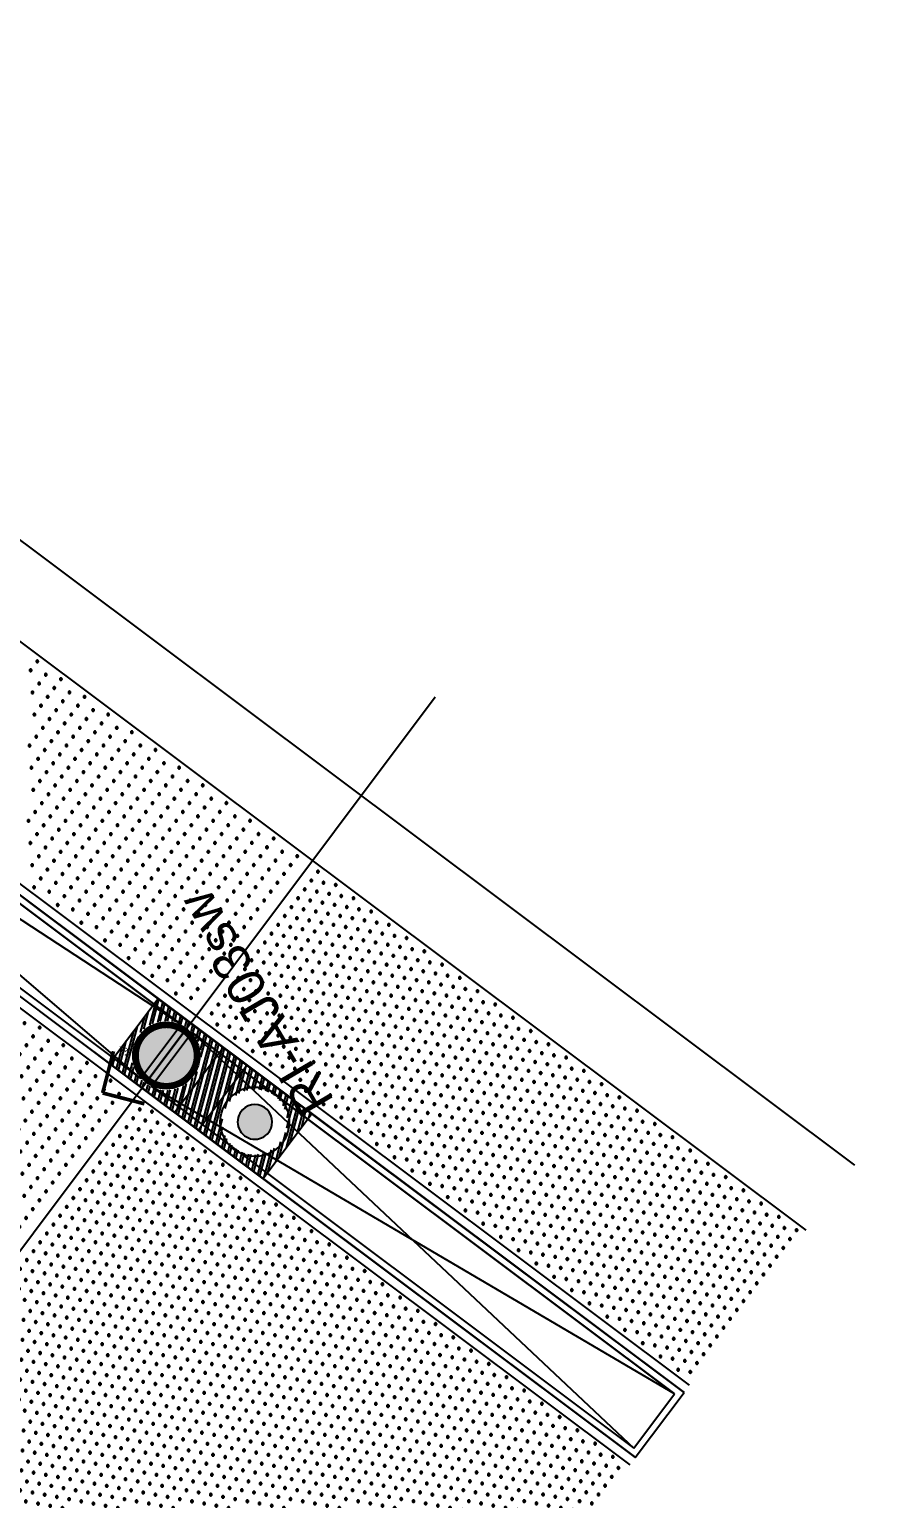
# Model space of a CAD drawing. Header units: millimetres. Extents: x 768159 to 833032, y -1374957 to -1225629.
# Drawn here: x 821586 to 823859, y -1371403 to -1367422 of the extents above; entities that cross this region are included whole.
import ezdxf
from ezdxf.enums import TextEntityAlignment as Align
from ezdxf.xclip import XClip

# ---------------------------------------------------------------- set-up
doc = ezdxf.new("R2010")
doc.units = ezdxf.units.MM
doc.header["$LTSCALE"] = 10
doc.header["$MEASUREMENT"] = 0
doc.header["$XCLIPFRAME"] = 0
doc.linetypes.add('CENTER', pattern=[50.8, 31.75, -6.35, 6.35, -6.35])
for name, color, linetype in [('I—平顶—分格线', 8, 'Continuous'), ('I—平顶—喷淋', 21, 'Continuous'), ('I—平顶—暖通', 144, 'Continuous'), ('I—平顶—灯具', 62, 'Continuous'), ('I—平顶—造型', 122, 'Continuous')]:
    doc.layers.add(name, color=color, linetype=linetype)
doc.styles.add('ARIAL', font='arial.ttf')
doc.styles.get("Standard").update_dxf_attribs({"font": 'arial.ttf'})
doc.dimstyles.new('標準', dxfattribs={"dimtxt": 2.5, "dimasz": 0.8, "dimexe": 0, "dimexo": 0, "dimgap": 1, "dimtad": 1, "dimdec": 0, "dimzin": 0, "dimdsep": 46, "dimtxsty": 'Standard', "dimblk": 'DOT', "dimcen": 1, "dimaunit": 1, "dimadec": 3, "dimazin": 0, "dimtfac": 1, "dimtdec": 0, "dimtmove": 2, "dimatfit": 3, "dimfxl": 1, "dimtolj": 1, "dimtzin": 0, "dimarcsym": 0})

# ---------------------------------------------------------------- blocks, each defined once
blk = doc.blocks.new('4560')
at = {"layer": 'I—平顶—分格线', "color": 1}
for centre in [(-2960, -20), (-2920, -35), (-2880, -20), (-2840, -35), (-2800, -20), (-2760, -35), (-2720, -20), (-2680, -35), (-2640, -20), (-2600, -35), (-2560, -20), (-2520, -35), (-2480, -20), (-2440, -35), (-2400, -20), (-2360, -35), (-2320, -20), (-2280, -35), (-2240, -20), (-2200, -35), (-2160, -20), (-2120, -35), (-2080, -20), (-2960, -50), (-2960, -80), (-2920, -65), (-2880, -50), (-2880, -80), (-2840, -65), (-2800, -50), (-2800, -80), (-2760, -65), (-2720, -50), (-2720, -80), (-2680, -65), (-2640, -50), (-2640, -80), (-2600, -65), (-2560, -50), (-2560, -80), (-2520, -65), (-2480, -50), (-2480, -80), (-2440, -65), (-2400, -50), (-2400, -80), (-2360, -65), (-2320, -50), (-2320, -80), (-2280, -65), (-2240, -50), (-2240, -80), (-2200, -65), (-2160, -50), (-2160, -80), (-2120, -65), (-2080, -50), (-2960, -110), (-2920, -95), (-2880, -110), (-2840, -95), (-2800, -110), (-2760, -95), (-2720, -110), (-2680, -95), (-2640, -110), (-2600, -95), (-2560, -110), (-2520, -95), (-2480, -110), (-2440, -95), (-2400, -110), (-2360, -95), (-2320, -110), (-2280, -95), (-2240, -110), (-2200, -95), (-2160, -110), (-2120, -95), (-2960, -140), (-2920, -125), (-2920, -155), (-2880, -140), (-2840, -125), (-2840, -155), (-2800, -140), (-2760, -125), (-2760, -155), (-2720, -140), (-2680, -125), (-2680, -155), (-2640, -140), (-2600, -125), (-2600, -155), (-2560, -140), (-2520, -125), (-2520, -155), (-2480, -140), (-2440, -125), (-2440, -155), (-2400, -140), (-2360, -125), (-2360, -155), (-2320, -140), (-2280, -125), (-2280, -155), (-2240, -140), (-2200, -125), (-2200, -155), (-2160, -140), (-2960, -170), (-2960, -200), (-2920, -185), (-2880, -170), (-2880, -200), (-2840, -185), (-2800, -170), (-2800, -200), (-2760, -185), (-2720, -170), (-2720, -200), (-2680, -185), (-2640, -170), (-2640, -200), (-2600, -185), (-2560, -170), (-2560, -200), (-2520, -185), (-2480, -170), (-2480, -200), (-2440, -185), (-2400, -170), (-2400, -200), (-2360, -185), (-2320, -170), (-2320, -200), (-2280, -185), (-2240, -170), (-2240, -200), (-2200, -185), (-2960, -230), (-2920, -215), (-2880, -230), (-2840, -215), (-2800, -230), (-2760, -215), (-2720, -230), (-2680, -215), (-2640, -230), (-2600, -215), (-2560, -230), (-2520, -215), (-2480, -230), (-2440, -215), (-2400, -230), (-2360, -215), (-2320, -230), (-2280, -215), (-2240, -230), (-2200, -215), (-2960, -260), (-2920, -245), (-2920, -275), (-2880, -260), (-2840, -245), (-2840, -275), (-2800, -260), (-2760, -245), (-2760, -275), (-2720, -260), (-2680, -245), (-2680, -275), (-2640, -260), (-2600, -245), (-2600, -275), (-2560, -260), (-2520, -245), (-2520, -275), (-2480, -260), (-2440, -245), (-2440, -275), (-2400, -260), (-2360, -245), (-2360, -275), (-2320, -260), (-2280, -245), (-2280, -275), (-2240, -260), (-2960, -290), (-2960, -320), (-2920, -305), (-2880, -290), (-2880, -320), (-2840, -305), (-2800, -290), (-2800, -320), (-2760, -305), (-2720, -290), (-2720, -320), (-2680, -305), (-2640, -290), (-2640, -320), (-2600, -305), (-2560, -290), (-2560, -320), (-2520, -305), (-2480, -290), (-2480, -320), (-2440, -305), (-2400, -290), (-2400, -320), (-2360, -305), (-2320, -290), (-2320, -320), (-2280, -305), (-2960, -350), (-2920, -335), (-2880, -350), (-2840, -335), (-2800, -350), (-2760, -335), (-2720, -350), (-2680, -335), (-2640, -350), (-2600, -335), (-2560, -350), (-2520, -335), (-2480, -350), (-2440, -335), (-2400, -350), (-2360, -335), (-2320, -350), (-2960, -380), (-2920, -365), (-2920, -395), (-2880, -380), (-2840, -365), (-2840, -395), (-2800, -380), (-2760, -365), (-2760, -395), (-2720, -380), (-2680, -365), (-2680, -395), (-2640, -380), (-2600, -365), (-2600, -395), (-2560, -380), (-2520, -365), (-2520, -395), (-2480, -380), (-2440, -365), (-2440, -395), (-2400, -380), (-2360, -365), (-2360, -395), (-2320, -380), (-2960, -410), (-2960, -440), (-2920, -425), (-2880, -410), (-2880, -440), (-2840, -425), (-2800, -410), (-2800, -440), (-2760, -425), (-2720, -410), (-2720, -440), (-2680, -425), (-2640, -410), (-2640, -440), (-2600, -425), (-2560, -410), (-2560, -440), (-2520, -425), (-2480, -410), (-2480, -440), (-2440, -425), (-2400, -410), (-2400, -440), (-2360, -425), (-2960, -470), (-2920, -455), (-2880, -470), (-2840, -455), (-2800, -470), (-2760, -455), (-2720, -470), (-2680, -455), (-2640, -470), (-2600, -455), (-2560, -470), (-2520, -455), (-2480, -470), (-2440, -455), (-2400, -470), (-2960, -500), (-2920, -485), (-2920, -515), (-2880, -500), (-2840, -485), (-2840, -515), (-2800, -500), (-2760, -485), (-2760, -515), (-2720, -500), (-2680, -485), (-2680, -515), (-2640, -500), (-2600, -485), (-2600, -515), (-2560, -500), (-2520, -485), (-2520, -515), (-2480, -500), (-2440, -485), (-2440, -515), (-2960, -530), (-2960, -560), (-2920, -545), (-2880, -530), (-2880, -560), (-2840, -545), (-2800, -530), (-2800, -560), (-2760, -545), (-2720, -530), (-2720, -560), (-2680, -545), (-2640, -530), (-2640, -560), (-2600, -545), (-2560, -530), (-2560, -560), (-2520, -545), (-2480, -530), (-2480, -560), (-2960, -590), (-2920, -575), (-2880, -590), (-2840, -575), (-2800, -590), (-2760, -575), (-2720, -590), (-2680, -575), (-2640, -590), (-2600, -575), (-2560, -590), (-2520, -575), (-2480, -590), (-2960, -620), (-2920, -605), (-2920, -635), (-2880, -620), (-2840, -605), (-2840, -635), (-2800, -620), (-2760, -605), (-2760, -635), (-2720, -620), (-2680, -605), (-2680, -635), (-2640, -620), (-2600, -605), (-2600, -635), (-2560, -620), (-2520, -605), (-2520, -635), (-2960, -650), (-2920, -665), (-2880, -650), (-2840, -665), (-2800, -650), (-2760, -665), (-2720, -650), (-2680, -665), (-2640, -650), (-2600, -665), (-2560, -650), (-2960, -680), (-2960, -710), (-2920, -695), (-2880, -680), (-2880, -710), (-2840, -695), (-2800, -680), (-2800, -710), (-2760, -695), (-2720, -680), (-2720, -710), (-2680, -695), (-2640, -680), (-2640, -710), (-2600, -695), (-2560, -680), (-2960, -740), (-2920, -725), (-2920, -755), (-2880, -740), (-2840, -725), (-2840, -755), (-2800, -740), (-2760, -725), (-2760, -755), (-2720, -740), (-2680, -725), (-2680, -755), (-2640, -740), (-2600, -725), (-2960, -770), (-2920, -785), (-2880, -770), (-2840, -785), (-2800, -770), (-2760, -785), (-2720, -770), (-2680, -785), (-2640, -770), (-2960, -800), (-2960, -830), (-2920, -815), (-2880, -800), (-2880, -830), (-2840, -815), (-2800, -800), (-2800, -830), (-2760, -815), (-2720, -800), (-2720, -830), (-2680, -815), (-2640, -800), (-2960, -860), (-2920, -845), (-2920, -875), (-2880, -860), (-2840, -845), (-2840, -875), (-2800, -860), (-2760, -845), (-2760, -875), (-2720, -860), (-2680, -845), (-2960, -890), (-2920, -905), (-2880, -890), (-2840, -905), (-2800, -890), (-2760, -905), (-2720, -890), (-2960, -920), (-2960, -950), (-2920, -935), (-2880, -920), (-2880, -950), (-2840, -935), (-2800, -920), (-2800, -950), (-2760, -935), (-2960, -980), (-2920, -965), (-2920, -995), (-2880, -980), (-2840, -965), (-2840, -995), (-2800, -980), (-2760, -965), (-2960, -1010), (-2920, -1025), (-2880, -1010), (-2840, -1025), (-2800, -1010), (-2960, -1040), (-2960, -1070), (-2920, -1055), (-2880, -1040), (-2880, -1070), (-2840, -1055), (-2960, -1100), (-2920, -1085), (-2920, -1115), (-2880, -1100), (-2960, -1130), (-2920, -1145), (-2960, -1160), (-2960, -1190), (-2920, -1175), (-2960, -1220)]:
    blk.add_circle(centre, 3, dxfattribs=at)
blk = doc.blocks.new('30')
at = {"layer": 'I—平顶—分格线'}
for centre in [(-1890, -20), (-1860, -35), (-1830, -20), (-1800, -35), (-1770, -20), (-1740, -35), (-1710, -20), (-1680, -35), (-1650, -20), (-1620, -35), (-1590, -20), (-1560, -35), (-1530, -20), (-1500, -35), (-1470, -20), (-1440, -35), (-1410, -20), (-1380, -35), (-1350, -20), (-1320, -35), (-1290, -20), (-1260, -35), (-1230, -20), (-1200, -35), (-1170, -20), (-1140, -35), (-1110, -20), (-1080, -35), (-1050, -20), (-1020, -35), (-990, -20), (-960, -35), (-930, -20), (-900, -35), (-870, -20), (-840, -35), (-810, -20), (-780, -35), (-750, -20), (-720, -35), (-690, -20), (-660, -35), (-630, -20), (-600, -35), (-570, -20), (-540, -35), (-510, -20), (-480, -35), (-450, -20), (-420, -35), (-390, -20), (-360, -35), (-330, -20), (-300, -35), (-270, -20), (-240, -35), (-210, -20), (-180, -35), (-150, -20), (-120, -35), (-90, -20), (-60, -35), (-30, -20), (-1890, -50), (-1890, -80), (-1860, -65), (-1830, -50), (-1830, -80), (-1800, -65), (-1770, -50), (-1770, -80), (-1740, -65), (-1710, -50), (-1710, -80), (-1680, -65), (-1650, -50), (-1650, -80), (-1620, -65), (-1590, -50), (-1590, -80), (-1560, -65), (-1530, -50), (-1530, -80), (-1500, -65), (-1470, -50), (-1470, -80), (-1440, -65), (-1410, -50), (-1410, -80), (-1380, -65), (-1350, -50), (-1350, -80), (-1320, -65), (-1290, -50), (-1290, -80), (-1260, -65), (-1230, -50), (-1230, -80), (-1200, -65), (-1170, -50), (-1170, -80), (-1140, -65), (-1110, -50), (-1110, -80), (-1080, -65), (-1050, -50), (-1050, -80), (-1020, -65), (-990, -50), (-990, -80), (-960, -65), (-930, -50), (-930, -80), (-900, -65), (-870, -50), (-870, -80), (-840, -65), (-810, -50), (-810, -80), (-780, -65), (-750, -50), (-750, -80), (-720, -65), (-690, -50), (-690, -80), (-660, -65), (-630, -50), (-630, -80), (-600, -65), (-570, -50), (-570, -80), (-540, -65), (-510, -50), (-510, -80), (-480, -65), (-450, -50), (-450, -80), (-420, -65), (-390, -50), (-390, -80), (-360, -65), (-330, -50), (-330, -80), (-300, -65), (-270, -50), (-270, -80), (-240, -65), (-210, -50), (-210, -80), (-180, -65), (-150, -50), (-150, -80), (-120, -65), (-90, -50), (-90, -80), (-60, -65), (-30, -50), (-30, -80), (-1890, -110), (-1860, -95), (-1830, -110), (-1800, -95), (-1770, -110), (-1740, -95), (-1710, -110), (-1680, -95), (-1650, -110), (-1620, -95), (-1590, -110), (-1560, -95), (-1530, -110), (-1500, -95), (-1470, -110), (-1440, -95), (-1410, -110), (-1380, -95), (-1350, -110), (-1320, -95), (-1290, -110), (-1260, -95), (-1230, -110), (-1200, -95), (-1170, -110), (-1140, -95), (-1110, -110), (-1080, -95), (-1050, -110), (-1020, -95), (-990, -110), (-960, -95), (-930, -110), (-900, -95), (-870, -110), (-840, -95), (-810, -110), (-780, -95), (-750, -110), (-720, -95), (-690, -110), (-660, -95), (-630, -110), (-600, -95), (-570, -110), (-540, -95), (-510, -110), (-480, -95), (-450, -110), (-420, -95), (-390, -110), (-360, -95), (-330, -110), (-300, -95), (-270, -110), (-240, -95), (-210, -110), (-180, -95), (-150, -110), (-120, -95), (-90, -110), (-60, -95), (-30, -110), (-1890, -140), (-1860, -125), (-1860, -155), (-1830, -140), (-1800, -125), (-1800, -155), (-1770, -140), (-1740, -125), (-1740, -155), (-1710, -140), (-1680, -125), (-1680, -155), (-1650, -140), (-1620, -125), (-1620, -155), (-1590, -140), (-1560, -125), (-1560, -155), (-1530, -140), (-1500, -125), (-1500, -155), (-1470, -140), (-1440, -125), (-1440, -155), (-1410, -140), (-1380, -125), (-1380, -155), (-1350, -140), (-1320, -125), (-1320, -155), (-1290, -140), (-1260, -125), (-1260, -155), (-1230, -140), (-1200, -125), (-1200, -155), (-1170, -140), (-1140, -125), (-1140, -155), (-1110, -140), (-1080, -125), (-1080, -155), (-1050, -140), (-1020, -125), (-1020, -155), (-990, -140), (-960, -125), (-960, -155), (-930, -140), (-900, -125), (-900, -155), (-870, -140), (-840, -125), (-840, -155), (-810, -140), (-780, -125), (-780, -155), (-750, -140), (-720, -125), (-720, -155), (-690, -140), (-660, -125), (-660, -155), (-630, -140), (-600, -125), (-600, -155), (-570, -140), (-540, -125), (-540, -155), (-510, -140), (-480, -125), (-480, -155), (-450, -140), (-420, -125), (-420, -155), (-390, -140), (-360, -125), (-360, -155), (-330, -140), (-300, -125), (-300, -155), (-270, -140), (-240, -125), (-240, -155), (-210, -140), (-180, -125), (-180, -155), (-150, -140), (-120, -125), (-120, -155), (-90, -140), (-60, -125), (-60, -155), (-30, -140), (-1890, -170), (-1890, -200), (-1860, -185), (-1830, -170), (-1830, -200), (-1800, -185), (-1770, -170), (-1770, -200), (-1740, -185), (-1710, -170), (-1710, -200), (-1680, -185), (-1650, -170), (-1650, -200), (-1620, -185), (-1590, -170), (-1590, -200), (-1560, -185), (-1530, -170), (-1530, -200), (-1500, -185), (-1470, -170), (-1470, -200), (-1440, -185), (-1410, -170), (-1410, -200), (-1380, -185), (-1350, -170), (-1350, -200), (-1320, -185), (-1290, -170), (-1290, -200), (-1260, -185), (-1230, -170), (-1230, -200), (-1200, -185), (-1170, -170), (-1170, -200), (-1140, -185), (-1110, -170), (-1110, -200), (-1080, -185), (-1050, -170), (-1050, -200), (-1020, -185), (-990, -170), (-990, -200), (-960, -185), (-930, -170), (-930, -200), (-900, -185), (-870, -170), (-870, -200), (-840, -185), (-810, -170), (-810, -200), (-780, -185), (-750, -170), (-750, -200), (-720, -185), (-690, -170), (-690, -200), (-660, -185), (-630, -170), (-630, -200), (-600, -185), (-570, -170), (-570, -200), (-540, -185), (-510, -170), (-510, -200), (-480, -185), (-450, -170), (-450, -200), (-420, -185), (-390, -170), (-390, -200), (-360, -185), (-330, -170), (-330, -200), (-300, -185), (-270, -170), (-270, -200), (-240, -185), (-210, -170), (-210, -200), (-180, -185), (-150, -170), (-150, -200), (-120, -185), (-90, -170), (-90, -200), (-60, -185), (-30, -170), (-30, -200), (-1890, -230), (-1860, -215), (-1830, -230), (-1800, -215), (-1770, -230), (-1740, -215), (-1710, -230), (-1680, -215), (-1650, -230), (-1620, -215), (-1590, -230), (-1560, -215), (-1530, -230), (-1500, -215), (-1470, -230), (-1440, -215), (-1410, -230), (-1380, -215), (-1350, -230), (-1320, -215), (-1290, -230), (-1260, -215), (-1230, -230), (-1200, -215), (-1170, -230), (-1140, -215), (-1110, -230), (-1080, -215), (-1050, -230), (-1020, -215), (-990, -230), (-960, -215), (-930, -230), (-900, -215), (-870, -230), (-840, -215), (-810, -230), (-780, -215), (-750, -230), (-720, -215), (-690, -230), (-660, -215), (-630, -230), (-600, -215), (-570, -230), (-540, -215), (-510, -230), (-480, -215), (-450, -230), (-420, -215), (-390, -230), (-360, -215), (-330, -230), (-300, -215), (-270, -230), (-240, -215), (-210, -230), (-180, -215), (-150, -230), (-120, -215), (-90, -230), (-60, -215), (-30, -230), (-1890, -260), (-1860, -245), (-1860, -275), (-1830, -260), (-1800, -245), (-1800, -275), (-1770, -260), (-1740, -245), (-1740, -275), (-1710, -260), (-1680, -245), (-1680, -275), (-1650, -260), (-1620, -245), (-1620, -275), (-1590, -260), (-1560, -245), (-1560, -275), (-1530, -260), (-1500, -245), (-1500, -275), (-1470, -260), (-1440, -245), (-1440, -275), (-1410, -260), (-1380, -245), (-1380, -275), (-1350, -260), (-1320, -245), (-1320, -275), (-1290, -260), (-1260, -245), (-1260, -275), (-1230, -260), (-1200, -245), (-1200, -275), (-1170, -260), (-1140, -245), (-1140, -275), (-1110, -260), (-1080, -245), (-1080, -275), (-1050, -260), (-1020, -245), (-1020, -275), (-990, -260), (-960, -245), (-960, -275), (-930, -260), (-900, -245), (-900, -275), (-870, -260), (-840, -245), (-840, -275), (-810, -260), (-780, -245), (-780, -275), (-750, -260), (-720, -245), (-720, -275), (-690, -260), (-660, -245), (-660, -275), (-630, -260), (-600, -245), (-600, -275), (-570, -260), (-540, -245), (-540, -275), (-510, -260), (-480, -245), (-480, -275), (-450, -260), (-420, -245), (-420, -275), (-390, -260), (-360, -245), (-360, -275), (-330, -260), (-300, -245), (-300, -275), (-270, -260), (-240, -245), (-240, -275), (-210, -260), (-180, -245), (-180, -275), (-150, -260), (-120, -245), (-120, -275), (-90, -260), (-60, -245), (-60, -275), (-30, -260), (-1890, -290), (-1890, -320), (-1860, -305), (-1830, -290), (-1830, -320), (-1800, -305), (-1770, -290), (-1770, -320), (-1740, -305), (-1710, -290), (-1710, -320), (-1680, -305), (-1650, -290), (-1650, -320), (-1620, -305), (-1590, -290), (-1590, -320), (-1560, -305), (-1530, -290), (-1530, -320), (-1500, -305), (-1470, -290), (-1470, -320), (-1440, -305), (-1410, -290), (-1410, -320), (-1380, -305), (-1350, -290), (-1350, -320), (-1320, -305), (-1290, -290), (-1290, -320), (-1260, -305), (-1230, -290), (-1230, -320), (-1200, -305), (-1170, -290), (-1170, -320), (-1140, -305), (-1110, -290), (-1110, -320), (-1080, -305), (-1050, -290), (-1050, -320), (-1020, -305), (-990, -290), (-990, -320), (-960, -305), (-930, -290), (-930, -320), (-900, -305), (-870, -290), (-870, -320), (-840, -305), (-810, -290), (-810, -320), (-780, -305), (-750, -290), (-750, -320), (-720, -305), (-690, -290), (-690, -320), (-660, -305), (-630, -290), (-630, -320), (-600, -305), (-570, -290), (-570, -320), (-540, -305), (-510, -290), (-510, -320), (-480, -305), (-450, -290), (-450, -320), (-420, -305), (-390, -290), (-390, -320), (-360, -305), (-330, -290), (-330, -320), (-300, -305), (-270, -290), (-270, -320), (-240, -305), (-210, -290), (-210, -320), (-180, -305), (-150, -290), (-150, -320), (-120, -305), (-90, -290), (-90, -320), (-60, -305), (-30, -290), (-30, -320), (-1890, -350), (-1860, -335), (-1830, -350), (-1800, -335), (-1770, -350), (-1740, -335), (-1710, -350), (-1680, -335), (-1650, -350), (-1620, -335), (-1590, -350), (-1560, -335), (-1530, -350), (-1500, -335), (-1470, -350), (-1440, -335), (-1410, -350), (-1380, -335), (-1350, -350), (-1320, -335), (-1290, -350), (-1260, -335), (-1230, -350), (-1200, -335), (-1170, -350), (-1140, -335), (-1110, -350), (-1080, -335), (-1050, -350), (-1020, -335), (-990, -350), (-960, -335), (-930, -350), (-900, -335), (-870, -350), (-840, -335), (-810, -350), (-780, -335), (-750, -350), (-720, -335), (-690, -350), (-660, -335), (-630, -350), (-600, -335), (-570, -350), (-540, -335), (-510, -350), (-480, -335), (-450, -350), (-420, -335), (-390, -350), (-360, -335), (-330, -350), (-300, -335), (-270, -350), (-240, -335), (-210, -350), (-180, -335), (-150, -350), (-120, -335), (-90, -350), (-60, -335), (-30, -350), (-1890, -380), (-1860, -365), (-1860, -395), (-1830, -380), (-1800, -365), (-1800, -395), (-1770, -380), (-1740, -365), (-1740, -395), (-1710, -380), (-1680, -365), (-1680, -395), (-1650, -380), (-1620, -365), (-1620, -395), (-1590, -380), (-1560, -365), (-1560, -395), (-1530, -380), (-1500, -365), (-1500, -395), (-1470, -380), (-1440, -365), (-1440, -395), (-1410, -380), (-1380, -365), (-1380, -395), (-1350, -380), (-1320, -365), (-1320, -395), (-1290, -380), (-1260, -365), (-1260, -395), (-1230, -380), (-1200, -365), (-1200, -395), (-1170, -380), (-1140, -365), (-1140, -395), (-1110, -380), (-1080, -365), (-1080, -395), (-1050, -380), (-1020, -365), (-1020, -395), (-990, -380), (-960, -365), (-960, -395), (-930, -380), (-900, -365), (-900, -395), (-870, -380), (-840, -365), (-840, -395), (-810, -380), (-780, -365), (-780, -395), (-750, -380), (-720, -365), (-720, -395), (-690, -380), (-660, -365), (-660, -395), (-630, -380), (-600, -365), (-600, -395), (-570, -380), (-540, -365), (-540, -395), (-510, -380), (-480, -365), (-480, -395), (-450, -380), (-420, -365), (-420, -395), (-390, -380), (-360, -365), (-360, -395), (-330, -380), (-300, -365), (-300, -395), (-270, -380), (-240, -365), (-240, -395), (-210, -380), (-180, -365), (-180, -395), (-150, -380), (-120, -365), (-120, -395), (-90, -380), (-60, -365), (-60, -395), (-30, -380), (-1890, -410), (-1890, -440), (-1860, -425), (-1830, -410), (-1830, -440), (-1800, -425), (-1770, -410), (-1770, -440), (-1740, -425), (-1710, -410), (-1710, -440), (-1680, -425), (-1650, -410), (-1650, -440), (-1620, -425), (-1590, -410), (-1590, -440), (-1560, -425), (-1530, -410), (-1530, -440), (-1500, -425), (-1470, -410), (-1470, -440), (-1440, -425), (-1410, -410), (-1410, -440), (-1380, -425), (-1350, -410), (-1350, -440), (-1320, -425), (-1290, -410), (-1290, -440), (-1260, -425), (-1230, -410), (-1230, -440), (-1200, -425), (-1170, -410), (-1170, -440), (-1140, -425), (-1110, -410), (-1110, -440), (-1080, -425), (-1050, -410), (-1050, -440), (-1020, -425), (-990, -410), (-990, -440), (-960, -425), (-930, -410), (-930, -440), (-900, -425), (-870, -410), (-870, -440), (-840, -425), (-810, -410), (-810, -440), (-780, -425), (-750, -410), (-750, -440), (-720, -425), (-690, -410), (-690, -440), (-660, -425), (-630, -410), (-630, -440), (-600, -425), (-570, -410), (-570, -440), (-540, -425), (-510, -410), (-510, -440), (-480, -425), (-450, -410), (-450, -440), (-420, -425), (-390, -410), (-390, -440), (-360, -425), (-330, -410), (-330, -440), (-300, -425), (-270, -410), (-270, -440), (-240, -425), (-210, -410), (-210, -440), (-180, -425), (-150, -410), (-150, -440), (-120, -425), (-90, -410), (-90, -440), (-60, -425), (-30, -410), (-30, -440), (-1890, -470), (-1860, -455), (-1830, -470), (-1800, -455), (-1770, -470), (-1740, -455), (-1710, -470), (-1680, -455), (-1650, -470), (-1620, -455), (-1590, -470), (-1560, -455), (-1530, -470), (-1500, -455), (-1470, -470), (-1440, -455), (-1410, -470), (-1380, -455), (-1350, -470), (-1320, -455), (-1290, -470), (-1260, -455), (-1230, -470), (-1200, -455), (-1170, -470), (-1140, -455), (-1110, -470), (-1080, -455), (-1050, -470), (-1020, -455), (-990, -470), (-960, -455), (-930, -470), (-900, -455), (-870, -470), (-840, -455), (-810, -470), (-780, -455), (-750, -470), (-720, -455), (-690, -470), (-660, -455), (-630, -470), (-600, -455), (-570, -470), (-540, -455), (-510, -470), (-480, -455), (-450, -470), (-420, -455), (-390, -470), (-360, -455), (-330, -470), (-300, -455), (-270, -470), (-240, -455), (-210, -470), (-180, -455), (-150, -470), (-120, -455), (-90, -470), (-60, -455), (-30, -470), (-1890, -500), (-1860, -485), (-1860, -515), (-1830, -500), (-1800, -485), (-1800, -515), (-1770, -500), (-1740, -485), (-1740, -515), (-1710, -500), (-1680, -485), (-1680, -515), (-1650, -500), (-1620, -485), (-1620, -515), (-1590, -500), (-1560, -485), (-1560, -515), (-1530, -500), (-1500, -485), (-1500, -515), (-1470, -500), (-1440, -485), (-1440, -515), (-1410, -500), (-1380, -485), (-1380, -515), (-1350, -500), (-1320, -485), (-1320, -515), (-1290, -500), (-1260, -485), (-1260, -515), (-1230, -500), (-1200, -485), (-1200, -515), (-1170, -500), (-1140, -485), (-1140, -515), (-1110, -500), (-1080, -485), (-1080, -515), (-1050, -500), (-1020, -485), (-1020, -515), (-990, -500), (-960, -485), (-960, -515), (-930, -500), (-900, -485), (-900, -515), (-870, -500), (-840, -485), (-840, -515), (-810, -500), (-780, -485), (-780, -515), (-750, -500), (-720, -485), (-720, -515), (-690, -500), (-660, -485), (-660, -515), (-630, -500), (-600, -485), (-600, -515), (-570, -500), (-540, -485), (-540, -515), (-510, -500), (-480, -485), (-480, -515), (-450, -500), (-420, -485), (-420, -515), (-390, -500), (-360, -485), (-360, -515), (-330, -500), (-300, -485), (-300, -515), (-270, -500), (-240, -485), (-240, -515), (-210, -500), (-180, -485), (-180, -515), (-150, -500), (-120, -485), (-120, -515), (-90, -500), (-60, -485), (-60, -515), (-30, -500), (-1890, -530), (-1890, -560), (-1860, -545), (-1830, -530), (-1830, -560), (-1800, -545), (-1770, -530), (-1770, -560), (-1740, -545), (-1710, -530), (-1710, -560), (-1680, -545), (-1650, -530), (-1650, -560), (-1620, -545), (-1590, -530), (-1590, -560), (-1560, -545), (-1530, -530), (-1530, -560), (-1500, -545), (-1470, -530), (-1470, -560), (-1440, -545), (-1410, -530), (-1410, -560), (-1380, -545), (-1350, -530), (-1350, -560), (-1320, -545), (-1290, -530), (-1290, -560), (-1260, -545), (-1230, -530), (-1230, -560), (-1200, -545), (-1170, -530), (-1170, -560), (-1140, -545), (-1110, -530), (-1110, -560), (-1080, -545), (-1050, -530), (-1050, -560), (-1020, -545), (-990, -530), (-990, -560), (-960, -545), (-930, -530), (-930, -560), (-900, -545), (-870, -530), (-870, -560), (-840, -545), (-810, -530), (-810, -560), (-780, -545), (-750, -530), (-750, -560), (-720, -545), (-690, -530), (-690, -560), (-660, -545), (-630, -530), (-630, -560), (-600, -545), (-570, -530), (-570, -560), (-540, -545), (-510, -530), (-510, -560), (-480, -545), (-450, -530), (-450, -560), (-420, -545), (-390, -530), (-390, -560), (-360, -545), (-330, -530), (-330, -560), (-300, -545), (-270, -530), (-270, -560), (-240, -545), (-210, -530), (-210, -560), (-180, -545), (-150, -530), (-150, -560), (-120, -545), (-90, -530), (-90, -560), (-60, -545), (-30, -530), (-30, -560), (-1890, -590), (-1860, -575), (-1830, -590), (-1800, -575), (-1770, -590), (-1740, -575), (-1710, -590), (-1680, -575), (-1650, -590), (-1620, -575), (-1590, -590), (-1560, -575), (-1530, -590), (-1500, -575), (-1470, -590), (-1440, -575), (-1410, -590), (-1380, -575), (-1350, -590), (-1320, -575), (-1290, -590), (-1260, -575), (-1230, -590), (-1200, -575), (-1170, -590), (-1140, -575), (-1110, -590), (-1080, -575), (-1050, -590), (-1020, -575), (-990, -590), (-960, -575), (-930, -590), (-900, -575), (-870, -590), (-840, -575), (-810, -590), (-780, -575), (-750, -590), (-720, -575), (-690, -590), (-660, -575), (-630, -590), (-600, -575), (-570, -590), (-540, -575), (-510, -590), (-480, -575), (-450, -590), (-420, -575), (-390, -590), (-360, -575), (-330, -590), (-300, -575), (-270, -590), (-240, -575), (-210, -590), (-180, -575), (-150, -590), (-120, -575), (-90, -590), (-60, -575), (-30, -590), (-1890, -620), (-1860, -605), (-1860, -635), (-1830, -620), (-1800, -605), (-1800, -635), (-1770, -620), (-1740, -605), (-1740, -635), (-1710, -620), (-1680, -605), (-1680, -635), (-1650, -620), (-1620, -605), (-1620, -635), (-1590, -620), (-1560, -605), (-1560, -635), (-1530, -620), (-1500, -605), (-1500, -635), (-1470, -620), (-1440, -605), (-1440, -635), (-1410, -620), (-1380, -605), (-1380, -635), (-1350, -620), (-1320, -605), (-1320, -635), (-1290, -620), (-1260, -605), (-1260, -635), (-1230, -620), (-1200, -605), (-1200, -635), (-1170, -620), (-1140, -605), (-1140, -635), (-1110, -620), (-1080, -605), (-1080, -635), (-1050, -620), (-1020, -605), (-1020, -635), (-990, -620), (-960, -605), (-960, -635), (-930, -620), (-900, -605), (-900, -635), (-870, -620), (-840, -605), (-840, -635), (-810, -620), (-780, -605), (-780, -635), (-750, -620), (-720, -605), (-720, -635), (-690, -620), (-660, -605), (-660, -635), (-630, -620), (-600, -605), (-600, -635), (-570, -620), (-540, -605), (-540, -635), (-510, -620), (-480, -605), (-480, -635), (-450, -620), (-420, -605), (-420, -635), (-390, -620), (-360, -605), (-360, -635), (-330, -620), (-300, -605), (-300, -635), (-270, -620), (-240, -605), (-240, -635), (-210, -620), (-180, -605), (-180, -635), (-150, -620), (-120, -605), (-120, -635), (-90, -620), (-60, -605), (-60, -635), (-30, -620), (-1890, -650), (-1860, -665), (-1830, -650), (-1800, -665), (-1770, -650), (-1740, -665), (-1710, -650), (-1680, -665), (-1650, -650), (-1620, -665), (-1590, -650), (-1560, -665), (-1530, -650), (-1500, -665), (-1470, -650), (-1440, -665), (-1410, -650), (-1380, -665), (-1350, -650), (-1320, -665), (-1290, -650), (-1260, -665), (-1230, -650), (-1200, -665), (-1170, -650), (-1140, -665), (-1110, -650), (-1080, -665), (-1050, -650), (-1020, -665), (-990, -650), (-960, -665), (-930, -650), (-900, -665), (-870, -650), (-840, -665), (-810, -650), (-780, -665), (-750, -650), (-720, -665), (-690, -650), (-660, -665), (-630, -650), (-600, -665), (-570, -650), (-540, -665), (-510, -650), (-480, -665), (-450, -650), (-420, -665), (-390, -650), (-360, -665), (-330, -650), (-300, -665), (-270, -650), (-240, -665), (-210, -650), (-180, -665), (-150, -650), (-120, -665), (-90, -650), (-60, -665), (-30, -650), (-1890, -680), (-1890, -710), (-1860, -695), (-1830, -680), (-1830, -710), (-1800, -695), (-1770, -680), (-1770, -710), (-1740, -695), (-1710, -680), (-1710, -710), (-1680, -695), (-1650, -680), (-1650, -710), (-1620, -695), (-1590, -680), (-1590, -710), (-1560, -695), (-1530, -680), (-1530, -710), (-1500, -695), (-1470, -680), (-1470, -710), (-1440, -695), (-1410, -680), (-1410, -710), (-1380, -695), (-1350, -680), (-1350, -710), (-1320, -695), (-1290, -680), (-1290, -710), (-1260, -695), (-1230, -680), (-1230, -710), (-1200, -695), (-1170, -680), (-1170, -710), (-1140, -695), (-1110, -680), (-1110, -710), (-1080, -695), (-1050, -680), (-1050, -710), (-1020, -695), (-990, -680), (-990, -710), (-960, -695), (-930, -680), (-930, -710), (-900, -695), (-870, -680), (-870, -710), (-840, -695), (-810, -680), (-810, -710), (-780, -695), (-750, -680), (-750, -710), (-720, -695), (-690, -680), (-690, -710), (-660, -695), (-630, -680), (-630, -710), (-600, -695), (-570, -680), (-570, -710), (-540, -695), (-510, -680), (-510, -710), (-480, -695), (-450, -680), (-450, -710), (-420, -695), (-390, -680), (-390, -710), (-360, -695), (-330, -680), (-330, -710), (-300, -695), (-270, -680), (-270, -710), (-240, -695), (-210, -680), (-210, -710), (-180, -695), (-150, -680), (-150, -710), (-120, -695), (-90, -680), (-90, -710), (-60, -695), (-30, -680), (-30, -710), (-1890, -740), (-1860, -725), (-1860, -755), (-1830, -740), (-1800, -725), (-1800, -755), (-1770, -740), (-1740, -725), (-1740, -755), (-1710, -740), (-1680, -725), (-1680, -755), (-1650, -740), (-1620, -725), (-1620, -755), (-1590, -740), (-1560, -725), (-1560, -755), (-1530, -740), (-1500, -725), (-1500, -755), (-1470, -740), (-1440, -725), (-1440, -755), (-1410, -740), (-1380, -725), (-1380, -755), (-1350, -740), (-1320, -725), (-1320, -755), (-1290, -740), (-1260, -725), (-1260, -755), (-1230, -740), (-1200, -725), (-1200, -755), (-1170, -740), (-1140, -725), (-1140, -755), (-1110, -740), (-1080, -725), (-1080, -755), (-1050, -740), (-1020, -725), (-1020, -755), (-990, -740), (-960, -725), (-960, -755), (-930, -740), (-900, -725), (-900, -755), (-870, -740), (-840, -725), (-840, -755), (-810, -740), (-780, -725), (-780, -755), (-750, -740), (-720, -725), (-720, -755), (-690, -740), (-660, -725), (-660, -755), (-630, -740), (-600, -725), (-600, -755), (-570, -740), (-540, -725), (-540, -755), (-510, -740), (-480, -725), (-480, -755), (-450, -740), (-420, -725), (-420, -755), (-390, -740), (-360, -725), (-360, -755), (-330, -740), (-300, -725), (-300, -755), (-270, -740), (-240, -725), (-240, -755), (-210, -740), (-180, -725), (-180, -755), (-150, -740), (-120, -725), (-120, -755), (-90, -740), (-60, -725), (-60, -755), (-30, -740), (-1830, -770), (-1800, -785), (-1770, -770), (-1740, -785), (-1710, -770), (-1680, -785), (-1650, -770), (-1620, -785), (-1590, -770), (-1560, -785), (-1530, -770), (-1500, -785), (-1470, -770), (-1440, -785), (-1410, -770), (-1380, -785), (-1350, -770), (-1320, -785), (-1290, -770), (-1260, -785), (-1230, -770), (-1200, -785), (-1170, -770), (-1140, -785), (-1110, -770), (-1080, -785), (-1050, -770), (-1020, -785), (-990, -770), (-960, -785), (-930, -770), (-900, -785), (-870, -770), (-840, -785), (-810, -770), (-780, -785), (-750, -770), (-720, -785), (-690, -770), (-660, -785), (-630, -770), (-600, -785), (-570, -770), (-540, -785), (-510, -770), (-480, -785), (-450, -770), (-420, -785), (-390, -770), (-360, -785), (-330, -770), (-300, -785), (-270, -770), (-240, -785), (-210, -770), (-180, -785), (-150, -770), (-120, -785), (-90, -770), (-60, -785), (-30, -770), (-1800, -815), (-1770, -800), (-1770, -830), (-1740, -815), (-1710, -800), (-1710, -830), (-1680, -815), (-1650, -800), (-1650, -830), (-1620, -815), (-1590, -800), (-1590, -830), (-1560, -815), (-1530, -800), (-1530, -830), (-1500, -815), (-1470, -800), (-1470, -830), (-1440, -815), (-1410, -800), (-1410, -830), (-1380, -815), (-1350, -800), (-1350, -830), (-1320, -815), (-1290, -800), (-1290, -830), (-1260, -815), (-1230, -800), (-1230, -830), (-1200, -815), (-1170, -800), (-1170, -830), (-1140, -815), (-1110, -800), (-1110, -830), (-1080, -815), (-1050, -800), (-1050, -830), (-1020, -815), (-990, -800), (-990, -830), (-960, -815), (-930, -800), (-930, -830), (-900, -815), (-870, -800), (-870, -830), (-840, -815), (-810, -800), (-810, -830), (-780, -815), (-750, -800), (-750, -830), (-720, -815), (-690, -800), (-690, -830), (-660, -815), (-630, -800), (-630, -830), (-600, -815), (-570, -800), (-570, -830), (-540, -815), (-510, -800), (-510, -830), (-480, -815), (-450, -800), (-450, -830), (-420, -815), (-390, -800), (-390, -830), (-360, -815), (-330, -800), (-330, -830), (-300, -815), (-270, -800), (-270, -830), (-240, -815), (-210, -800), (-210, -830), (-180, -815), (-150, -800), (-150, -830), (-120, -815), (-90, -800), (-90, -830), (-60, -815), (-30, -800), (-30, -830), (-1740, -845), (-1710, -860), (-1680, -845), (-1680, -875), (-1650, -860), (-1620, -845), (-1620, -875), (-1590, -860), (-1560, -845), (-1560, -875), (-1530, -860), (-1500, -845), (-1500, -875), (-1470, -860), (-1440, -845), (-1440, -875), (-1410, -860), (-1380, -845), (-1380, -875), (-1350, -860), (-1320, -845), (-1320, -875), (-1290, -860), (-1260, -845), (-1260, -875), (-1230, -860), (-1200, -845), (-1200, -875), (-1170, -860), (-1140, -845), (-1140, -875), (-1110, -860), (-1080, -845), (-1080, -875), (-1050, -860), (-1020, -845), (-1020, -875), (-990, -860), (-960, -845), (-960, -875), (-930, -860), (-900, -845), (-900, -875), (-870, -860), (-840, -845), (-840, -875), (-810, -860), (-780, -845), (-780, -875), (-750, -860), (-720, -845), (-720, -875), (-690, -860), (-660, -845), (-660, -875), (-630, -860), (-600, -845), (-600, -875), (-570, -860), (-540, -845), (-540, -875), (-510, -860), (-480, -845), (-480, -875), (-450, -860), (-420, -845), (-420, -875), (-390, -860), (-360, -845), (-360, -875), (-330, -860), (-300, -845), (-300, -875), (-270, -860), (-240, -845), (-240, -875), (-210, -860), (-180, -845), (-180, -875), (-150, -860), (-120, -845), (-120, -875), (-90, -860), (-60, -845), (-60, -875), (-30, -860), (-1680, -905), (-1650, -890), (-1620, -905), (-1590, -890), (-1560, -905), (-1530, -890), (-1500, -905), (-1470, -890), (-1440, -905), (-1410, -890), (-1380, -905), (-1350, -890), (-1320, -905), (-1290, -890), (-1260, -905), (-1230, -890), (-1200, -905), (-1170, -890), (-1140, -905), (-1110, -890), (-1080, -905), (-1050, -890), (-1020, -905), (-990, -890), (-960, -905), (-930, -890), (-900, -905), (-870, -890), (-840, -905), (-810, -890), (-780, -905), (-750, -890), (-720, -905), (-690, -890), (-660, -905), (-630, -890), (-600, -905), (-570, -890), (-540, -905), (-510, -890), (-480, -905), (-450, -890), (-420, -905), (-390, -890), (-360, -905), (-330, -890), (-300, -905), (-270, -890), (-240, -905), (-210, -890), (-180, -905), (-150, -890), (-120, -905), (-90, -890), (-60, -905), (-30, -890), (-1650, -920), (-1620, -935), (-1590, -920), (-1590, -950), (-1560, -935), (-1530, -920), (-1530, -950), (-1500, -935), (-1470, -920), (-1470, -950), (-1440, -935), (-1410, -920), (-1410, -950), (-1380, -935), (-1350, -920), (-1350, -950), (-1320, -935), (-1290, -920), (-1290, -950), (-1260, -935), (-1230, -920), (-1230, -950), (-1200, -935), (-1170, -920), (-1170, -950), (-1140, -935), (-1110, -920), (-1110, -950), (-1080, -935), (-1050, -920), (-1050, -950), (-1020, -935), (-990, -920), (-990, -950), (-960, -935), (-930, -920), (-930, -950), (-900, -935), (-870, -920), (-870, -950), (-840, -935), (-810, -920), (-810, -950), (-780, -935), (-750, -920), (-750, -950), (-720, -935), (-690, -920), (-690, -950), (-660, -935), (-630, -920), (-630, -950), (-600, -935), (-570, -920), (-570, -950), (-540, -935), (-510, -920), (-510, -950), (-480, -935), (-450, -920), (-450, -950), (-420, -935), (-390, -920), (-390, -950), (-360, -935), (-330, -920), (-330, -950), (-300, -935), (-270, -920), (-270, -950), (-240, -935), (-210, -920), (-210, -950), (-180, -935), (-150, -920), (-150, -950), (-120, -935), (-90, -920), (-90, -950), (-60, -935), (-30, -920), (-30, -950), (-1560, -965), (-1560, -995), (-1530, -980), (-1500, -965), (-1500, -995), (-1470, -980), (-1440, -965), (-1440, -995), (-1410, -980), (-1380, -965), (-1380, -995), (-1350, -980), (-1320, -965), (-1320, -995), (-1290, -980), (-1260, -965), (-1260, -995), (-1230, -980), (-1200, -965), (-1200, -995), (-1170, -980), (-1140, -965), (-1140, -995), (-1110, -980), (-1080, -965), (-1080, -995), (-1050, -980), (-1020, -965), (-1020, -995), (-990, -980), (-960, -965), (-960, -995), (-930, -980), (-900, -965), (-900, -995), (-870, -980), (-840, -965), (-840, -995), (-810, -980), (-780, -965), (-780, -995), (-750, -980), (-720, -965), (-720, -995), (-690, -980), (-660, -965), (-660, -995), (-630, -980), (-600, -965), (-600, -995), (-570, -980), (-540, -965), (-540, -995), (-510, -980), (-480, -965), (-480, -995), (-450, -980), (-420, -965), (-420, -995), (-390, -980), (-360, -965), (-360, -995), (-330, -980), (-300, -965), (-300, -995), (-270, -980), (-240, -965), (-240, -995), (-210, -980), (-180, -965), (-180, -995), (-150, -980), (-120, -965), (-120, -995), (-90, -980), (-60, -965), (-60, -995), (-30, -980), (-1530, -1010), (-1500, -1025), (-1470, -1010), (-1440, -1025), (-1410, -1010), (-1380, -1025), (-1350, -1010), (-1320, -1025), (-1290, -1010), (-1260, -1025), (-1230, -1010), (-1200, -1025), (-1170, -1010), (-1140, -1025), (-1110, -1010), (-1080, -1025), (-1050, -1010), (-1020, -1025), (-990, -1010), (-960, -1025), (-930, -1010), (-900, -1025), (-870, -1010), (-840, -1025), (-810, -1010), (-780, -1025), (-750, -1010), (-720, -1025), (-690, -1010), (-660, -1025), (-630, -1010), (-600, -1025), (-570, -1010), (-540, -1025), (-510, -1010), (-480, -1025), (-450, -1010), (-420, -1025), (-390, -1010), (-360, -1025), (-330, -1010), (-300, -1025), (-270, -1010), (-240, -1025), (-210, -1010), (-180, -1025), (-150, -1010), (-120, -1025), (-90, -1010), (-60, -1025), (-30, -1010), (-1470, -1040), (-1440, -1055), (-1410, -1040), (-1410, -1070), (-1380, -1055), (-1350, -1040), (-1350, -1070), (-1320, -1055), (-1290, -1040), (-1290, -1070), (-1260, -1055), (-1230, -1040), (-1230, -1070), (-1200, -1055), (-1170, -1040), (-1170, -1070), (-1140, -1055), (-1110, -1040), (-1110, -1070), (-1080, -1055), (-1050, -1040), (-1050, -1070), (-1020, -1055), (-990, -1040), (-990, -1070), (-960, -1055), (-930, -1040), (-930, -1070), (-900, -1055), (-870, -1040), (-870, -1070), (-840, -1055), (-810, -1040), (-810, -1070), (-780, -1055), (-750, -1040), (-750, -1070), (-720, -1055), (-690, -1040), (-690, -1070), (-660, -1055), (-630, -1040), (-630, -1070), (-600, -1055), (-570, -1040), (-570, -1070), (-540, -1055), (-510, -1040), (-510, -1070), (-480, -1055), (-450, -1040), (-450, -1070), (-420, -1055), (-390, -1040), (-390, -1070), (-360, -1055), (-330, -1040), (-330, -1070), (-300, -1055), (-270, -1040), (-270, -1070), (-240, -1055), (-210, -1040), (-210, -1070), (-180, -1055), (-150, -1040), (-150, -1070), (-120, -1055), (-90, -1040), (-90, -1070), (-60, -1055), (-30, -1040), (-30, -1070), (-1440, -1085), (-1410, -1100), (-1380, -1085), (-1380, -1115), (-1350, -1100), (-1320, -1085), (-1320, -1115), (-1290, -1100), (-1260, -1085), (-1260, -1115), (-1230, -1100), (-1200, -1085), (-1200, -1115), (-1170, -1100), (-1140, -1085), (-1140, -1115), (-1110, -1100), (-1080, -1085), (-1080, -1115), (-1050, -1100), (-1020, -1085), (-1020, -1115), (-990, -1100), (-960, -1085), (-960, -1115), (-930, -1100), (-900, -1085), (-900, -1115), (-870, -1100), (-840, -1085), (-840, -1115), (-810, -1100), (-780, -1085), (-780, -1115), (-750, -1100), (-720, -1085), (-720, -1115), (-690, -1100), (-660, -1085), (-660, -1115), (-630, -1100), (-600, -1085), (-600, -1115), (-570, -1100), (-540, -1085), (-540, -1115), (-510, -1100), (-480, -1085), (-480, -1115), (-450, -1100), (-420, -1085), (-420, -1115), (-390, -1100), (-360, -1085), (-360, -1115), (-330, -1100), (-300, -1085), (-300, -1115), (-270, -1100), (-240, -1085), (-240, -1115), (-210, -1100), (-180, -1085), (-180, -1115), (-150, -1100), (-120, -1085), (-120, -1115), (-90, -1100), (-60, -1085), (-60, -1115), (-30, -1100), (-1350, -1130), (-1320, -1145), (-1290, -1130), (-1260, -1145), (-1230, -1130), (-1200, -1145), (-1170, -1130), (-1140, -1145), (-1110, -1130), (-1080, -1145), (-1050, -1130), (-1020, -1145), (-990, -1130), (-960, -1145), (-930, -1130), (-900, -1145), (-870, -1130), (-840, -1145), (-810, -1130), (-780, -1145), (-750, -1130), (-720, -1145), (-690, -1130), (-660, -1145), (-630, -1130), (-600, -1145), (-570, -1130), (-540, -1145), (-510, -1130), (-480, -1145), (-450, -1130), (-420, -1145), (-390, -1130), (-360, -1145), (-330, -1130), (-300, -1145), (-270, -1130), (-240, -1145), (-210, -1130), (-180, -1145), (-150, -1130), (-120, -1145), (-90, -1130), (-60, -1145), (-30, -1130), (-1320, -1175), (-1290, -1160), (-1290, -1190), (-1260, -1175), (-1230, -1160), (-1230, -1190), (-1200, -1175), (-1170, -1160), (-1170, -1190), (-1140, -1175), (-1110, -1160), (-1110, -1190), (-1080, -1175), (-1050, -1160), (-1050, -1190), (-1020, -1175), (-990, -1160), (-990, -1190), (-960, -1175), (-930, -1160), (-930, -1190), (-900, -1175), (-870, -1160), (-870, -1190), (-840, -1175), (-810, -1160), (-810, -1190), (-780, -1175), (-750, -1160), (-750, -1190), (-720, -1175), (-690, -1160), (-690, -1190), (-660, -1175), (-630, -1160), (-630, -1190), (-600, -1175), (-570, -1160), (-570, -1190), (-540, -1175), (-510, -1160), (-510, -1190), (-480, -1175), (-450, -1160), (-450, -1190), (-420, -1175), (-390, -1160), (-390, -1190), (-360, -1175), (-330, -1160), (-330, -1190), (-300, -1175), (-270, -1160), (-270, -1190), (-240, -1175), (-210, -1160), (-210, -1190), (-180, -1175), (-150, -1160), (-150, -1190), (-120, -1175), (-90, -1160), (-90, -1190), (-60, -1175), (-30, -1160), (-30, -1190), (-1260, -1205), (-1230, -1220), (-1200, -1205), (-1200, -1235), (-1170, -1220), (-1140, -1205), (-1140, -1235), (-1110, -1220), (-1080, -1205), (-1080, -1235), (-1050, -1220), (-1020, -1205), (-1020, -1235), (-990, -1220), (-960, -1205), (-960, -1235), (-930, -1220), (-900, -1205), (-900, -1235), (-870, -1220), (-840, -1205), (-840, -1235), (-810, -1220), (-780, -1205), (-780, -1235), (-750, -1220), (-720, -1205), (-720, -1235), (-690, -1220), (-660, -1205), (-660, -1235), (-630, -1220), (-600, -1205), (-600, -1235), (-570, -1220), (-540, -1205), (-540, -1235), (-510, -1220), (-480, -1205), (-480, -1235), (-450, -1220), (-420, -1205), (-420, -1235), (-390, -1220), (-360, -1205), (-360, -1235), (-330, -1220), (-300, -1205), (-300, -1235), (-270, -1220), (-240, -1205), (-240, -1235), (-210, -1220), (-180, -1205), (-180, -1235), (-150, -1220), (-120, -1205), (-120, -1235), (-90, -1220), (-60, -1205), (-60, -1235), (-30, -1220), (-1200, -1265), (-1170, -1250), (-1140, -1265), (-1110, -1250), (-1080, -1265), (-1050, -1250), (-1020, -1265), (-990, -1250), (-960, -1265), (-930, -1250), (-900, -1265), (-870, -1250), (-840, -1265), (-810, -1250), (-780, -1265), (-750, -1250), (-720, -1265), (-690, -1250), (-660, -1265), (-630, -1250), (-600, -1265), (-570, -1250), (-540, -1265), (-510, -1250), (-480, -1265), (-450, -1250), (-420, -1265), (-390, -1250), (-360, -1265), (-330, -1250), (-300, -1265), (-270, -1250), (-240, -1265), (-210, -1250), (-180, -1265), (-150, -1250), (-120, -1265), (-90, -1250), (-60, -1265), (-30, -1250), (-1170, -1280), (-1140, -1295), (-1110, -1280), (-1110, -1310), (-1080, -1295), (-1050, -1280), (-1050, -1310), (-1020, -1295), (-990, -1280), (-990, -1310), (-960, -1295), (-930, -1280), (-930, -1310), (-900, -1295), (-870, -1280), (-870, -1310), (-840, -1295), (-810, -1280), (-810, -1310), (-780, -1295), (-750, -1280), (-750, -1310), (-720, -1295), (-690, -1280), (-690, -1310), (-660, -1295), (-630, -1280), (-630, -1310), (-600, -1295), (-570, -1280), (-570, -1310), (-540, -1295), (-510, -1280), (-510, -1310), (-480, -1295), (-450, -1280), (-450, -1310), (-420, -1295), (-390, -1280), (-390, -1310), (-360, -1295), (-330, -1280), (-330, -1310), (-300, -1295), (-270, -1280), (-270, -1310), (-240, -1295), (-210, -1280), (-210, -1310), (-180, -1295), (-150, -1280), (-150, -1310), (-120, -1295), (-90, -1280), (-90, -1310), (-60, -1295), (-30, -1280), (-30, -1310), (-1080, -1325), (-1080, -1355), (-1050, -1340), (-1020, -1325), (-1020, -1355), (-990, -1340), (-960, -1325), (-960, -1355), (-930, -1340), (-900, -1325), (-900, -1355), (-870, -1340), (-840, -1325), (-840, -1355), (-810, -1340), (-780, -1325), (-780, -1355), (-750, -1340), (-720, -1325), (-720, -1355), (-690, -1340), (-660, -1325), (-660, -1355), (-630, -1340), (-600, -1325), (-600, -1355), (-570, -1340), (-540, -1325), (-540, -1355), (-510, -1340), (-480, -1325), (-480, -1355), (-450, -1340), (-420, -1325), (-420, -1355), (-390, -1340), (-360, -1325), (-360, -1355), (-330, -1340), (-300, -1325), (-300, -1355), (-270, -1340), (-240, -1325), (-240, -1355), (-210, -1340), (-180, -1325), (-180, -1355), (-150, -1340), (-120, -1325), (-120, -1355), (-90, -1340), (-60, -1325), (-60, -1355), (-1050, -1370), (-1020, -1385), (-990, -1370), (-960, -1385), (-930, -1370), (-900, -1385), (-870, -1370), (-840, -1385), (-810, -1370), (-780, -1385), (-750, -1370), (-720, -1385), (-690, -1370), (-660, -1385), (-630, -1370), (-600, -1385), (-570, -1370), (-540, -1385), (-510, -1370), (-480, -1385), (-450, -1370), (-420, -1385), (-390, -1370), (-360, -1385), (-330, -1370), (-300, -1385), (-270, -1370), (-240, -1385), (-210, -1370), (-180, -1385), (-150, -1370), (-120, -1385), (-90, -1370)]:
    blk.add_circle(centre, 3, dxfattribs=at)
blk = doc.blocks.new('*U1715')
for p, q in [((-603.9, 85.3), (43.9, 85.3)), ((-603.9, 0), (-603.9, 85.3)), ((36.8, 78.2), (-596.8, 78.2)), ((-596.8, 78.2), (36.8, 78.2)), ((-596.8, 7.1), (-596.8, 78.2)), ((36.8, 78.2), (-596.8, 7.1)), ((-596.8, 78.2), (36.8, 7.1)), ((36.8, 78.2), (36.8, 7.1)), ((43.9, 85.3), (43.9, 0)), ((43.9, 0), (-603.9, 0)), ((36.8, 7.1), (-596.8, 7.1))]:
    blk.add_line(p, q)
blk = doc.blocks.new('*U1710')
for p, q in [((-1119.9, 85.3), (-6.5, 85.3)), ((-1119.9, 0), (-1119.9, 85.3)), ((-13.6, 78.2), (-1112.8, 78.2)), ((-1112.8, 78.2), (-13.6, 78.2)), ((-1112.8, 7.1), (-1112.8, 78.2)), ((-13.6, 78.2), (-1112.8, 7.1)), ((-1112.8, 78.2), (-13.6, 7.1)), ((-6.5, 0), (-1119.9, 0)), ((-13.6, 7.1), (-1112.8, 7.1))]:
    blk.add_line(p, q)
blk = doc.blocks.new('*D175')
at = {"layer": 'Defpoints', "color": 0, "transparency": 16777216}
for p in [(82.5, 69.3), (82.5, 0), (-82.5, 0)]:
    blk.add_point(p, dxfattribs=at)
at = {"color": 0, "transparency": 16777216, "insert": (69.3, 88.9), "char_height": 15, "attachment_point": 5}
blk.add_mtext('\\A1;165', dxfattribs=at)
blk = doc.blocks.new('_Dot')
at = {"color": 0, "linetype": 'ByBlock', "lineweight": -2}
blk.add_line((-0.5, 0), (-1, 0), dxfattribs=at)
at = {"color": 0, "linetype": 'ByBlock', "const_width": 0.5}
blk.add_lwpolyline([(-0.25, 0, 1), (0.25, 0, 1)], format="xyb", close=True, dxfattribs=at)
blk = doc.blocks.new('上下喷1111')
h = blk.add_hatch(color=256)
h.dxf.hatch_style = 1
edge = h.paths.add_edge_path()
edge.add_arc((0, 0), 0.5, 0, 180)
edge.add_arc((0, 0), 0.5, 180, 360)
at = {"elevation": 0}
for points in [[(-1, 0, -1), (1, 0, 0.084041)], [(-1, 0, 1), (1, 0, -0.084041)]]:
    blk.add_lwpolyline(points, format="xyb", dxfattribs=at)
blk.add_lwpolyline([(0.5, 0, 1), (-0.5, 0, 1)], format="xyb", close=True, dxfattribs=at)
blk = doc.blocks.new('*U171')
h = blk.add_hatch(color=256)
edge = h.paths.add_edge_path()
edge.add_arc((0, 0), 82.5, -90, 90, ccw=False)
edge.add_arc((0, 0), 82.5, 90, 270, ccw=False)
at = {"const_width": 16.5}
blk.add_lwpolyline([(82.5, 0, 0.414214), (0, 82.5, 0.414214), (-82.5, 0, 0.414214), (0, -82.5, 0.414214)], format="xyb", close=True, dxfattribs=at)
dim = blk.add_linear_dim(base=(82.5, 69.3), p1=(-82.5, 0), p2=(82.5, 0), dimstyle='標準', override={"dimtxt": 15, "dimgap": 5, "dimse1": 1, "dimse2": 1, "dimsd1": 1, "dimsd2": 1})
dim.commit()
dim.dimension.update_dxf_attribs({"geometry": '*D175', "text_midpoint": (69.3, 88.9), "dimtype": 160})
blk = doc.blocks.new('*U172')
at = {"const_width": 10}
for points in [[(0, 200), (-82.5, 117.5)], [(0, 200), (82.5, 117.5)]]:
    blk.add_lwpolyline(points, dxfattribs=at)
blk.add_blockref('*U171', (0, 0))
at = {"style": 'ARIAL'}
blk.add_text('RI-AJ03sw', height=100, dxfattribs=at).set_placement((0, -280.2), align=Align.MIDDLE_CENTER)
blk.add_text('RI-AJ03sw', height=100, dxfattribs=at).set_placement((0, -280.2), align=Align.MIDDLE_CENTER)
blk = doc.blocks.new('P1-2-T1')
at = {"layer": 'I—平顶—分格线', "extrusion": (3.04932e-09, 4.55444e-09, 1)}
h = blk.add_hatch(dxfattribs=at)
h.set_pattern_fill('ANSI32', color=256, scale=50, angle=66.8453)
h.set_pattern_definition([(111.8453421, (-1049844.554, 545886.504), (-17.40359338, -6.97692178), []), (111.8453421, (-1049841.079, 545894.63), (-17.40359338, -6.97692178), [])])
edge = h.paths.add_edge_path(flags=16)
edge.add_arc((397593.3, -57545.6), 93.7, 36.8453, 396.8453)
h.paths.add_polyline_path([(397783.4, -57655.5), (397783.3, -57435.6), (397483.3, -57435.6), (397483.3, -57655.6)])
h = blk.add_hatch(dxfattribs=at)
h.set_pattern_fill('ANSI32', color=256, scale=50, angle=66.8453)
h.set_pattern_definition([(111.8453421, (-1065144.54, 542866.583), (-17.40359338, -6.97692178), []), (111.8453421, (-1065141.064, 542874.71), (-17.40359338, -6.97692178), [])])
edge = h.paths.add_edge_path(flags=16)
edge.add_arc((397893.3, -57545.5), 88.2, -36.8453, 323.1547, ccw=False)
h.paths.add_polyline_path([(397783.3, -57435.6), (397783.4, -57655.5), (398003.3, -57655.5), (398003.3, -57435.5)])
at = {"layer": 'I—平顶—分格线', "extrusion": (3.04932e-09, 4.55444e-09, 1), "elevation": 0}
for points in [[(397593.3, -61780.3), (397593.3, -56330.8)], [(380923.3, -56665.4), (399263.3, -56665.4)], [(380923.3, -56885.4), (399263.3, -56885.4)], [(380923.3, -59055.4), (399263.3, -59055.4)]]:
    blk.add_lwpolyline(points, dxfattribs=at)
at = {"layer": 'I—平顶—造型', "elevation": 0}
for points in [[(399263.3, -57410.4), (380923.3, -57410.4)], [(380923.3, -57680.4), (399263.3, -57680.4)]]:
    blk.add_lwpolyline(points, dxfattribs=at)
at = {"layer": 'I—平顶—造型', "extrusion": (3.04932e-09, 4.55444e-09, 1), "elevation": 0}
for points in [[(380923.3, -57435.4), (399263.3, -57435.4)], [(380923.3, -57655.4), (399263.3, -57655.4)]]:
    blk.add_lwpolyline(points, dxfattribs=at)
for points in [[(397483.3, -57435.5), (397483.3, -57655.4), (397703.3, -57655.4), (397703.3, -57435.4)], [(397783.3, -57655.4), (397783.3, -57435.5), (398003.3, -57435.5), (398003.2, -57655.5)]]:
    blk.add_lwpolyline(points, close=True, dxfattribs=at)
at = {"layer": 'I—平顶—造型'}
blk.add_circle((397593.4, -57545.3, 0), 90, dxfattribs=at)
at = {"layer": 'I—平顶—分格线', "extrusion": (3.04932e-09, 4.55444e-09, 1)}
ref = blk.add_blockref('4560', (394593.3, -56880.4, 0), dxfattribs=dict(at, xscale=-1))
XClip(ref).set_block_clipping_path([(-3000.0000205629, -521.8730106107), (13939.7624152409, -5.0000000003)])
ref = blk.add_blockref('30', (397593.3, -56880.4, 0), dxfattribs=dict(at, xscale=-1))
XClip(ref).set_block_clipping_path([(-1669.9999654039, -520.468896898), (16939.7624152409, -5.0000072045)])
ref = blk.add_blockref('4560', (394593.3, -57655.4, 0), dxfattribs=dict(at, xscale=-1))
XClip(ref).set_block_clipping_path([(-3000, -1399.9999740254), (0, -24.9996349416)])
ref = blk.add_blockref('30', (397593.3, -57655.4, 0), dxfattribs=dict(at, xscale=-1))
XClip(ref).set_block_clipping_path([(-1669.9999660716, -1400.0000000005), (0, -24.9995102288)])
at = {"layer": 'I—平顶—喷淋', "extrusion": (7.3819e-09, -9.5915e-09, 1), "xscale": 93.75000000000027, "yscale": 93.75000000000027, "zscale": 93.75000000000027, "rotation": 172.2978237744529}
blk.add_blockref('上下喷1111', (397893.3, -57545.5, 0), dxfattribs=at)
at = {"layer": 'I—平顶—暖通', "extrusion": (-3.04932e-09, -4.55444e-09, -1), "xscale": 2.577745585546859, "yscale": 2.577745585546859, "zscale": 2.577745585546859}
for name, p in [('*U1710', (-394706.5, -57655.4, 0)), ('*U1715', (-397706.5, -57655.4, 0))]:
    blk.add_blockref(name, p, dxfattribs=at)
at = {"layer": 'I—平顶—灯具', "linetype": 'CENTER', "ltscale": 0.002, "extrusion": (3.04932e-09, 4.55444e-09, 1), "rotation": 157.319758804853}
blk.add_blockref('*U172', (397593.3, -57545.5, 0), dxfattribs=at)

msp = doc.modelspace()

# ---------------------------------------------------------------- block references
at = {"color": 1, "true_color": 0xff0000, "rotation": 323.1546555987947}
msp.add_blockref('P1-2-T1', (538287.2, -1085731.6, 0), dxfattribs=at)

doc.saveas('drawing.dxf')
